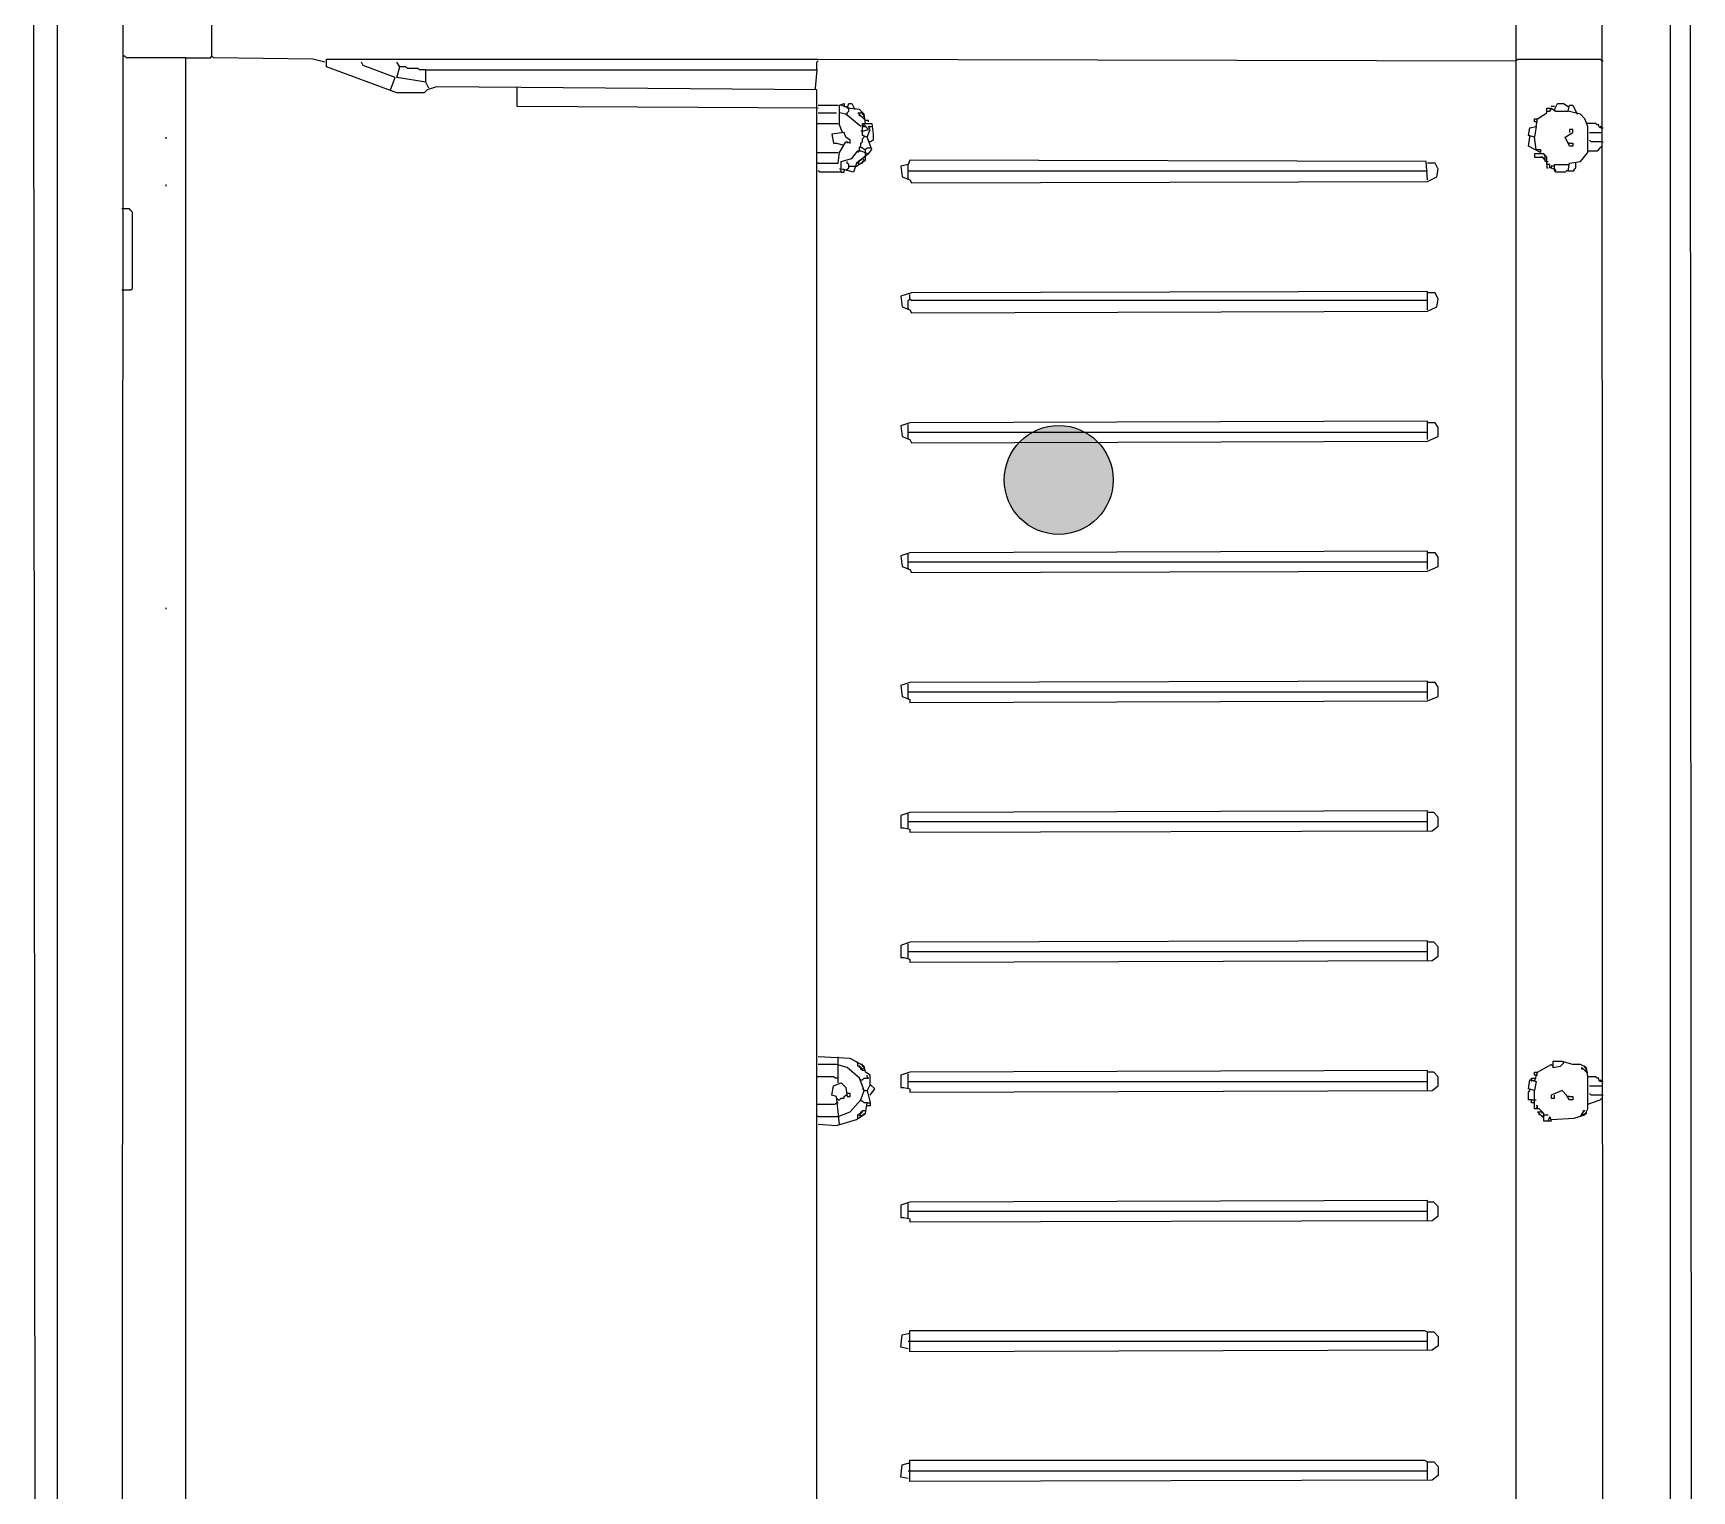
# Model space of a CAD drawing. Extents: x 3792242 to 5145247, y -1546315 to -1031918.
# Drawn here: x 4034887 to 4035653, y -1491905 to -1491231 of the extents above; entities that cross this region are included whole.
import ezdxf

# ---------------------------------------------------------------- set-up
doc = ezdxf.new("R2010")
doc.units = 0
doc.header["$MEASUREMENT"] = 0
doc.layers.add('ZZ-chladenie', color=133, linetype='CONTINUOUS')

msp = doc.modelspace()

# ---------------------------------------------------------------- hatches: boundary and pattern name
at = {"layer": 'ZZ-chladenie'}
h = msp.add_hatch(color=256, dxfattribs=at)
h.dxf.hatch_style = 1
h.paths.add_polyline_path([(4035385.784, -1491437.396, 1), (4035335.469, -1491437.396, 1)])

# ---------------------------------------------------------------- linework, layer by layer
for p, q in [((4034897.831, -1492530.108), (4034897.831, -1490842.64)), ((4035643.423, -1491908.781), (4035643.423, -1490842.64)), ((4034887.947, -1492530.108), (4034886.534, -1490863.822)), ((4034969.142, -1491241.56), (4034969.142, -1490864.528)), ((4035572.112, -1492530.108), (4035572.112, -1490864.528)), ((4035612.477, -1492530.108), (4035611.651, -1490864.528)), ((4035653.302, -1492384.413), (4035652.602, -1490864.528)), ((4034927.485, -1492530.108), (4034928.191, -1491044.572)), ((4034928.897, -1491241.56), (4034928.191, -1491241.56)), ((4034929.603, -1491242.267), (4034928.897, -1491241.56)), ((4034957.139, -1491242.267), (4034929.603, -1491242.267)), ((4034957.139, -1492429.848), (4034957.139, -1491242.267)), ((4034957.139, -1491242.267), (4034968.436, -1491242.267)), ((4034968.436, -1491242.267), (4034969.142, -1491241.56)), ((4034969.848, -1491242.267), (4034969.142, -1491241.56)), ((4035015.742, -1491242.973), (4034969.848, -1491242.267)), ((4035021.39, -1491244.385), (4035015.742, -1491242.973)), ((4035022.096, -1491246.503), (4035022.096, -1491242.973)), ((4035022.096, -1491242.973), (4035249.446, -1491242.973)), ((4035054.574, -1491258.506), (4035022.096, -1491246.503)), ((4035039.041, -1491245.797), (4035038.335, -1491244.385)), ((4035053.869, -1491251.446), (4035039.041, -1491245.797)), ((4035055.986, -1491246.503), (4035054.574, -1491244.385)), ((4035054.574, -1491251.446), (4035055.986, -1491246.503)), ((4035058.811, -1491246.503), (4035055.986, -1491246.503)), ((4035059.517, -1491247.209), (4035058.811, -1491246.503)), ((4035064.46, -1491247.209), (4035059.517, -1491247.209)), ((4035065.165, -1491247.915), (4035064.46, -1491247.209)), ((4035067.989, -1491247.915), (4035065.165, -1491247.915)), ((4035067.989, -1491253.563), (4035067.989, -1491247.915)), ((4035067.989, -1491247.915), (4035248.739, -1491247.915)), ((4035248.739, -1491247.915), (4035248.033, -1491256.388)), ((4035248.739, -1491244.385), (4035249.446, -1491243.679)), ((4035248.739, -1491247.915), (4035248.739, -1491244.385)), ((4035249.446, -1491242.973), (4035572.112, -1491243.679)), ((4035572.112, -1491243.679), (4035572.818, -1491242.973)), ((4035572.818, -1491242.973), (4035610.945, -1491242.973)), ((4035610.945, -1491242.973), (4035611.651, -1491243.679)), ((4035611.651, -1491243.679), (4035612.357, -1491243.679)), ((4035051.75, -1491257.094), (4035053.869, -1491251.446)), ((4035067.989, -1491253.563), (4035054.574, -1491251.446)), ((4035069.402, -1491256.388), (4035067.989, -1491253.563)), ((4035072.932, -1491255.682), (4035068.696, -1491257.094)), ((4035248.739, -1491257.094), (4035072.932, -1491255.682)), ((4035110.353, -1491256.388), (4035110.353, -1491255.682)), ((4035067.284, -1491258.506), (4035054.574, -1491258.506)), ((4035068.696, -1491257.094), (4035067.284, -1491258.506)), ((4035110.353, -1491264.86), (4035110.353, -1491256.388)), ((4035248.033, -1491256.388), (4035248.033, -1491257.094)), ((4035248.739, -1492402.313), (4035248.739, -1491257.094)), ((4035259.33, -1491264.154), (4035261.448, -1491263.448)), ((4035261.448, -1491263.448), (4035261.448, -1491264.86)), ((4035262.86, -1491265.567), (4035263.566, -1491263.448)), ((4035263.566, -1491263.448), (4035264.979, -1491263.448)), ((4035264.979, -1491263.448), (4035266.391, -1491266.272)), ((4035589.763, -1491266.272), (4035591.176, -1491263.448)), ((4035591.176, -1491263.448), (4035594, -1491263.448)), ((4035594, -1491263.448), (4035596.117, -1491264.86)), ((4035249.446, -1491265.567), (4035110.353, -1491264.86)), ((4035249.446, -1491264.154), (4035258.624, -1491264.154)), ((4035249.446, -1491267.685), (4035257.918, -1491267.685)), ((4035259.33, -1491273.333), (4035259.33, -1491264.154)), ((4035262.154, -1491268.391), (4035259.33, -1491267.685)), ((4035261.448, -1491264.86), (4035260.036, -1491264.154)), ((4035261.448, -1491264.86), (4035262.86, -1491264.86)), ((4035269.215, -1491274.039), (4035262.154, -1491268.391)), ((4035263.566, -1491265.567), (4035262.86, -1491264.86)), ((4035268.509, -1491266.272), (4035262.86, -1491265.567)), ((4035262.86, -1491267.685), (4035263.566, -1491266.979)), ((4035262.86, -1491268.391), (4035262.86, -1491267.685)), ((4035263.566, -1491266.272), (4035263.566, -1491265.567)), ((4035263.566, -1491266.979), (4035263.566, -1491266.272)), ((4035271.333, -1491271.215), (4035267.803, -1491267.685)), ((4035267.803, -1491267.685), (4035269.215, -1491267.685)), ((4035270.627, -1491268.391), (4035268.509, -1491266.272)), ((4035268.509, -1491269.097), (4035268.509, -1491268.391)), ((4035269.215, -1491269.097), (4035268.509, -1491269.097)), ((4035269.921, -1491267.685), (4035269.215, -1491267.685)), ((4035269.215, -1491269.097), (4035269.921, -1491269.803)), ((4035269.921, -1491268.391), (4035269.921, -1491267.685)), ((4035270.627, -1491269.097), (4035269.921, -1491268.391)), ((4035269.921, -1491269.803), (4035270.627, -1491269.097)), ((4035269.921, -1491269.803), (4035270.627, -1491269.097)), ((4035271.333, -1491272.627), (4035270.627, -1491268.391)), ((4035272.745, -1491271.215), (4035271.333, -1491271.215)), ((4035272.745, -1491271.921), (4035272.745, -1491271.215)), ((4035580.585, -1491271.921), (4035580.585, -1491270.509)), ((4035580.585, -1491270.509), (4035581.997, -1491270.509)), ((4035581.29, -1491274.039), (4035581.997, -1491270.509)), ((4035581.997, -1491270.509), (4035586.233, -1491267.685)), ((4035586.233, -1491267.685), (4035586.233, -1491265.567)), ((4035586.233, -1491265.567), (4035588.351, -1491265.567)), ((4035586.233, -1491266.979), (4035587.645, -1491266.979)), ((4035587.645, -1491266.979), (4035588.351, -1491266.272)), ((4035588.351, -1491266.272), (4035587.645, -1491266.272)), ((4035589.763, -1491264.86), (4035588.351, -1491264.86)), ((4035588.351, -1491265.567), (4035590.469, -1491266.979)), ((4035589.763, -1491266.272), (4035589.763, -1491266.979)), ((4035590.469, -1491266.979), (4035596.117, -1491266.979)), ((4035596.117, -1491266.979), (4035596.824, -1491264.154)), ((4035601.766, -1491268.391), (4035596.117, -1491266.979)), ((4035596.824, -1491264.154), (4035598.236, -1491264.154)), ((4035598.236, -1491264.154), (4035600.354, -1491268.391)), ((4035603.884, -1491270.509), (4035601.766, -1491268.391)), ((4035605.296, -1491274.039), (4035603.884, -1491270.509)), ((4034947.961, -1491279.687), (4034947.961, -1491278.982)), ((4035248.739, -1491272.627), (4035258.624, -1491272.627)), ((4035261.448, -1491276.863), (4035255.8, -1491277.57)), ((4035255.8, -1491277.57), (4035256.506, -1491281.806)), ((4035260.742, -1491276.863), (4035259.33, -1491273.333)), ((4035262.154, -1491278.982), (4035261.448, -1491276.863)), ((4035264.272, -1491280.394), (4035262.154, -1491278.982)), ((4035269.921, -1491276.157), (4035269.215, -1491276.157)), ((4035269.921, -1491278.275), (4035269.921, -1491272.627)), ((4035269.921, -1491272.627), (4035274.157, -1491272.627)), ((4035270.627, -1491273.333), (4035269.921, -1491274.039)), ((4035269.921, -1491274.039), (4035271.333, -1491274.039)), ((4035269.921, -1491276.157), (4035272.745, -1491275.451)), ((4035272.039, -1491278.982), (4035269.921, -1491278.275)), ((4035269.921, -1491279.687), (4035270.627, -1491278.982)), ((4035272.745, -1491275.451), (4035270.627, -1491273.333)), ((4035270.627, -1491278.982), (4035270.627, -1491278.275)), ((4035272.039, -1491278.982), (4035273.451, -1491275.451)), ((4035274.157, -1491284.63), (4035272.039, -1491278.982)), ((4035273.451, -1491275.451), (4035272.745, -1491274.039)), ((4035272.745, -1491274.039), (4035274.157, -1491274.039)), ((4035274.157, -1491272.627), (4035274.863, -1491277.57)), ((4035274.863, -1491277.57), (4035274.863, -1491280.394)), ((4035577.76, -1491278.275), (4035578.466, -1491274.745)), ((4035580.585, -1491278.982), (4035577.76, -1491278.275)), ((4035577.76, -1491283.218), (4035578.466, -1491278.982)), ((4035578.466, -1491274.745), (4035581.29, -1491274.039)), ((4035578.466, -1491278.982), (4035578.466, -1491278.275)), ((4035581.29, -1491271.921), (4035580.585, -1491271.921)), ((4035581.29, -1491274.039), (4035580.585, -1491278.982)), ((4035581.29, -1491284.63), (4035580.585, -1491278.982)), ((4035581.29, -1491271.921), (4035581.997, -1491271.921)), ((4035594.705, -1491278.982), (4035598.236, -1491276.863)), ((4035596.824, -1491283.218), (4035594.705, -1491278.982)), ((4035598.236, -1491275.451), (4035596.824, -1491275.451)), ((4035596.824, -1491275.451), (4035596.824, -1491276.863)), ((4035598.236, -1491276.863), (4035598.236, -1491275.451)), ((4035608.827, -1491272.627), (4035604.59, -1491272.627)), ((4035605.296, -1491286.042), (4035605.296, -1491274.039)), ((4035606.002, -1491276.863), (4035611.651, -1491276.863)), ((4035609.533, -1491273.333), (4035608.827, -1491272.627)), ((4035610.239, -1491273.333), (4035609.533, -1491273.333)), ((4035610.239, -1491274.039), (4035610.239, -1491273.333)), ((4035610.945, -1491274.745), (4035610.239, -1491274.039)), ((4035611.651, -1491274.745), (4035610.945, -1491274.039)), ((4035611.651, -1491274.745), (4035610.945, -1491274.745)), ((4035611.651, -1491274.745), (4035612.357, -1491274.745)), ((4035248.739, -1491286.042), (4035258.624, -1491286.042)), ((4035256.506, -1491281.806), (4035257.918, -1491281.806)), ((4035257.918, -1491281.806), (4035260.742, -1491282.511)), ((4035258.624, -1491290.985), (4035259.33, -1491286.042)), ((4035259.33, -1491286.042), (4035262.154, -1491281.099)), ((4035260.742, -1491282.511), (4035261.448, -1491282.511)), ((4035262.154, -1491281.099), (4035262.86, -1491281.099)), ((4035262.86, -1491281.099), (4035262.86, -1491281.806)), ((4035262.86, -1491281.099), (4035264.272, -1491281.806)), ((4035264.272, -1491281.806), (4035264.272, -1491280.394)), ((4035264.979, -1491288.866), (4035267.803, -1491285.336)), ((4035272.745, -1491286.748), (4035267.096, -1491290.985)), ((4035268.509, -1491285.336), (4035267.803, -1491286.042)), ((4035267.803, -1491285.336), (4035269.215, -1491285.336)), ((4035268.509, -1491283.924), (4035269.215, -1491283.218)), ((4035268.509, -1491285.336), (4035268.509, -1491283.924)), ((4035269.215, -1491281.806), (4035269.921, -1491281.099)), ((4035269.215, -1491283.218), (4035269.215, -1491281.806)), ((4035269.921, -1491283.924), (4035269.215, -1491283.924)), ((4035269.215, -1491285.336), (4035272.745, -1491286.748)), ((4035269.921, -1491281.099), (4035269.921, -1491279.687)), ((4035270.627, -1491284.63), (4035269.921, -1491283.924)), ((4035271.333, -1491284.63), (4035270.627, -1491284.63)), ((4035271.333, -1491284.63), (4035272.039, -1491283.924)), ((4035271.333, -1491286.042), (4035271.333, -1491284.63)), ((4035271.333, -1491287.454), (4035271.333, -1491286.042)), ((4035272.039, -1491283.924), (4035273.451, -1491283.924)), ((4035273.451, -1491281.099), (4035272.745, -1491281.099)), ((4035272.745, -1491286.748), (4035274.157, -1491284.63)), ((4035274.863, -1491280.394), (4035273.451, -1491281.099)), ((4035583.409, -1491286.042), (4035577.76, -1491283.218)), ((4035584.821, -1491286.748), (4035580.585, -1491286.748)), ((4035580.585, -1491286.748), (4035580.585, -1491288.16)), ((4035581.29, -1491284.63), (4035583.409, -1491284.63)), ((4035583.409, -1491284.63), (4035583.409, -1491286.042)), ((4035586.233, -1491288.16), (4035584.821, -1491286.748)), ((4035596.824, -1491281.806), (4035596.117, -1491281.806)), ((4035596.824, -1491281.806), (4035598.236, -1491281.806)), ((4035598.236, -1491283.218), (4035596.824, -1491283.218)), ((4035598.236, -1491281.806), (4035598.236, -1491283.218)), ((4035601.766, -1491290.278), (4035605.296, -1491286.042)), ((4035605.296, -1491285.336), (4035609.533, -1491285.336)), ((4035606.708, -1491281.099), (4035606.002, -1491280.394)), ((4035611.651, -1491281.099), (4035606.708, -1491281.099)), ((4035609.533, -1491285.336), (4035610.239, -1491284.63)), ((4035610.239, -1491284.63), (4035610.945, -1491283.924)), ((4035610.945, -1491283.924), (4035611.651, -1491283.218)), ((4035611.651, -1491281.099), (4035612.357, -1491281.099)), ((4035249.446, -1491290.985), (4035248.739, -1491290.985)), ((4035249.446, -1491290.985), (4035258.624, -1491290.985)), ((4035250.151, -1491295.221), (4035249.446, -1491294.515)), ((4035260.036, -1491293.809), (4035259.33, -1491293.809)), ((4035260.036, -1491290.278), (4035264.979, -1491288.866)), ((4035260.036, -1491295.221), (4035260.036, -1491290.278)), ((4035265.684, -1491295.221), (4035260.742, -1491293.809)), ((4035260.742, -1491293.809), (4035261.448, -1491293.809)), ((4035261.448, -1491293.809), (4035261.448, -1491294.515)), ((4035261.448, -1491295.221), (4035261.448, -1491294.515)), ((4035262.86, -1491290.985), (4035262.86, -1491290.278)), ((4035263.566, -1491291.69), (4035262.86, -1491290.985)), ((4035262.86, -1491293.809), (4035263.566, -1491293.102)), ((4035262.86, -1491294.515), (4035262.86, -1491293.809)), ((4035263.566, -1491293.102), (4035263.566, -1491291.69)), ((4035263.566, -1491292.397), (4035267.096, -1491292.397)), ((4035267.096, -1491290.985), (4035265.684, -1491295.221)), ((4035267.096, -1491292.397), (4035271.333, -1491289.573)), ((4035267.803, -1491290.985), (4035268.509, -1491290.278)), ((4035267.803, -1491290.985), (4035268.509, -1491291.69)), ((4035268.509, -1491291.69), (4035267.803, -1491290.985)), ((4035268.509, -1491290.278), (4035268.509, -1491289.573)), ((4035268.509, -1491289.573), (4035269.215, -1491289.573)), ((4035268.509, -1491291.69), (4035269.215, -1491290.985)), ((4035269.921, -1491288.866), (4035269.215, -1491289.573)), ((4035269.215, -1491290.985), (4035269.921, -1491290.985)), ((4035270.627, -1491289.573), (4035269.921, -1491288.866)), ((4035269.921, -1491290.278), (4035270.627, -1491289.573)), ((4035269.921, -1491290.985), (4035269.921, -1491290.278)), ((4035271.333, -1491289.573), (4035271.333, -1491287.454)), ((4035291.102, -1491291.69), (4035287.573, -1491292.397)), ((4035287.573, -1491292.397), (4035288.278, -1491297.339)), ((4035291.809, -1491289.573), (4035291.102, -1491291.69)), ((4035291.102, -1491298.045), (4035291.102, -1491291.69)), ((4035291.102, -1491294.515), (4035531.16, -1491294.515)), ((4035530.455, -1491290.278), (4035291.809, -1491289.573)), ((4035531.16, -1491298.751), (4035530.455, -1491290.278)), ((4035534.691, -1491290.985), (4035531.16, -1491290.985)), ((4035536.103, -1491293.809), (4035534.691, -1491290.985)), ((4035535.397, -1491297.339), (4035536.103, -1491293.809)), ((4035580.585, -1491288.16), (4035584.114, -1491288.16)), ((4035584.114, -1491288.16), (4035583.409, -1491288.16)), ((4035584.821, -1491288.866), (4035584.114, -1491288.16)), ((4035584.114, -1491288.16), (4035585.527, -1491289.573)), ((4035585.527, -1491287.454), (4035584.821, -1491287.454)), ((4035585.527, -1491289.573), (4035584.821, -1491288.866)), ((4035585.527, -1491288.16), (4035585.527, -1491287.454)), ((4035585.527, -1491289.573), (4035585.527, -1491288.16)), ((4035585.527, -1491290.278), (4035585.527, -1491289.573)), ((4035586.233, -1491290.278), (4035585.527, -1491290.278)), ((4035586.233, -1491291.69), (4035586.233, -1491288.16)), ((4035586.233, -1491290.278), (4035586.939, -1491290.278)), ((4035586.233, -1491291.69), (4035586.233, -1491293.102)), ((4035587.645, -1491291.69), (4035586.233, -1491291.69)), ((4035586.233, -1491293.102), (4035586.939, -1491293.102)), ((4035587.645, -1491293.102), (4035587.645, -1491291.69)), ((4035589.763, -1491293.809), (4035587.645, -1491293.102)), ((4035589.763, -1491292.397), (4035588.351, -1491292.397)), ((4035588.351, -1491292.397), (4035588.351, -1491293.102)), ((4035589.763, -1491294.515), (4035589.763, -1491291.69)), ((4035589.763, -1491291.69), (4035596.117, -1491291.69)), ((4035589.763, -1491293.809), (4035590.469, -1491294.515)), ((4035590.469, -1491295.221), (4035589.763, -1491294.515)), ((4035595.412, -1491294.515), (4035594.705, -1491295.221)), ((4035596.117, -1491294.515), (4035595.412, -1491294.515)), ((4035596.117, -1491294.515), (4035596.824, -1491290.985)), ((4035596.117, -1491294.515), (4035598.942, -1491294.515)), ((4035596.824, -1491290.985), (4035601.766, -1491290.278)), ((4035598.942, -1491293.809), (4035599.648, -1491293.102)), ((4035598.942, -1491294.515), (4035598.942, -1491293.809)), ((4035599.648, -1491293.102), (4035599.648, -1491290.985)), ((4034947.961, -1491301.575), (4034947.961, -1491300.869)), ((4035260.036, -1491295.221), (4035250.151, -1491295.221)), ((4035260.036, -1491295.221), (4035261.448, -1491295.221)), ((4035288.278, -1491297.339), (4035291.809, -1491298.751)), ((4035291.102, -1491298.045), (4035291.102, -1491298.751)), ((4035291.809, -1491298.751), (4035292.515, -1491300.163)), ((4035292.515, -1491300.163), (4035531.16, -1491299.457)), ((4035531.16, -1491299.457), (4035535.397, -1491297.339)), ((4035594.705, -1491295.221), (4035590.469, -1491295.221)), ((4034931.016, -1491312.166), (4034927.485, -1491312.166)), ((4034931.721, -1491312.872), (4034931.016, -1491312.166)), ((4034932.428, -1491313.578), (4034931.721, -1491312.872)), ((4034932.428, -1491348.881), (4034932.428, -1491313.578)), ((4034927.485, -1491349.587), (4034931.721, -1491349.587)), ((4034931.721, -1491349.587), (4034932.428, -1491348.881)), ((4035292.515, -1491350.999), (4035287.573, -1491352.411)), ((4035287.573, -1491352.411), (4035288.278, -1491357.353)), ((4035291.102, -1491354.529), (4035291.809, -1491353.823)), ((4035291.102, -1491358.06), (4035291.102, -1491354.529)), ((4035291.809, -1491353.823), (4035291.809, -1491351.705)), ((4035292.515, -1491354.529), (4035291.809, -1491353.823)), ((4035531.16, -1491350.293), (4035292.515, -1491350.999)), ((4035531.16, -1491354.529), (4035292.515, -1491354.529)), ((4035531.16, -1491358.765), (4035531.16, -1491350.293)), ((4035534.691, -1491350.999), (4035531.16, -1491350.999)), ((4035536.103, -1491353.823), (4035534.691, -1491350.999)), ((4035535.397, -1491357.353), (4035536.103, -1491353.823)), ((4035288.278, -1491357.353), (4035291.809, -1491358.765)), ((4035291.102, -1491358.06), (4035291.102, -1491358.765)), ((4035291.809, -1491358.765), (4035292.515, -1491360.177)), ((4035292.515, -1491360.177), (4035531.16, -1491359.472)), ((4035531.16, -1491359.472), (4035535.397, -1491357.353)), ((4035291.809, -1491411.014), (4035287.573, -1491412.426)), ((4035287.573, -1491412.426), (4035288.278, -1491417.368)), ((4035291.102, -1491418.074), (4035291.102, -1491411.719)), ((4035291.102, -1491415.25), (4035531.16, -1491415.25)), ((4035531.16, -1491410.307), (4035291.809, -1491411.014)), ((4035531.16, -1491418.78), (4035531.16, -1491410.307)), ((4035534.691, -1491411.014), (4035531.16, -1491411.014)), ((4035536.103, -1491413.131), (4035534.691, -1491411.014)), ((4035536.103, -1491417.368), (4035536.103, -1491413.131)), ((4035288.278, -1491417.368), (4035291.809, -1491418.78)), ((4035291.102, -1491418.074), (4035291.102, -1491418.78)), ((4035291.809, -1491418.78), (4035292.515, -1491420.192)), ((4035292.515, -1491420.192), (4035531.16, -1491419.486)), ((4035531.16, -1491419.486), (4035536.103, -1491417.368)), ((4035531.16, -1491470.322), (4035291.809, -1491471.028)), ((4035531.16, -1491478.795), (4035531.16, -1491470.322)), ((4035291.809, -1491471.028), (4035287.573, -1491472.44)), ((4035287.573, -1491472.44), (4035288.278, -1491477.383)), ((4035288.278, -1491477.383), (4035291.809, -1491478.795)), ((4035291.102, -1491478.089), (4035291.102, -1491471.734)), ((4035291.102, -1491475.264), (4035531.16, -1491475.264)), ((4035291.102, -1491478.089), (4035291.102, -1491478.795)), ((4035534.691, -1491471.028), (4035531.16, -1491471.028)), ((4035531.16, -1491479.501), (4035536.103, -1491477.383)), ((4035536.103, -1491473.146), (4035534.691, -1491471.028)), ((4035536.103, -1491477.383), (4035536.103, -1491473.146)), ((4035291.809, -1491478.795), (4035292.515, -1491480.207)), ((4035292.515, -1491480.207), (4035531.16, -1491479.501)), ((4034947.961, -1491497.152), (4034947.961, -1491496.446)), ((4035291.809, -1491531.043), (4035287.573, -1491532.455)), ((4035291.102, -1491538.103), (4035291.102, -1491531.749)), ((4035531.16, -1491530.336), (4035291.809, -1491531.043)), ((4035531.16, -1491538.809), (4035531.16, -1491530.336)), ((4035534.691, -1491531.043), (4035531.16, -1491531.043)), ((4035536.103, -1491533.161), (4035534.691, -1491531.043)), ((4035287.573, -1491532.455), (4035288.278, -1491537.397)), ((4035288.278, -1491537.397), (4035291.809, -1491538.809)), ((4035291.102, -1491535.279), (4035531.16, -1491535.279)), ((4035291.102, -1491538.103), (4035291.102, -1491538.809)), ((4035291.809, -1491538.809), (4035291.809, -1491540.221)), ((4035291.809, -1491540.221), (4035531.16, -1491539.515)), ((4035531.16, -1491539.515), (4035536.103, -1491537.397)), ((4035536.103, -1491537.397), (4035536.103, -1491533.161)), ((4035291.809, -1491591.057), (4035287.573, -1491592.469)), ((4035287.573, -1491592.469), (4035287.573, -1491598.117)), ((4035291.102, -1491598.824), (4035291.102, -1491591.763)), ((4035531.16, -1491590.351), (4035291.809, -1491591.057)), ((4035531.16, -1491599.53), (4035531.16, -1491590.351)), ((4035533.985, -1491591.057), (4035531.16, -1491591.057)), ((4035536.103, -1491593.176), (4035533.985, -1491591.057)), ((4035536.103, -1491597.412), (4035536.103, -1491593.176)), ((4035287.573, -1491598.117), (4035288.985, -1491598.117)), ((4035288.985, -1491598.117), (4035291.809, -1491598.824)), ((4035291.102, -1491595.293), (4035531.16, -1491595.293)), ((4035291.809, -1491598.824), (4035291.809, -1491600.236)), ((4035291.809, -1491600.236), (4035533.279, -1491599.53)), ((4035533.279, -1491599.53), (4035536.103, -1491597.412)), ((4035291.809, -1491651.072), (4035287.573, -1491652.484)), ((4035287.573, -1491652.484), (4035287.573, -1491658.132)), ((4035291.102, -1491658.838), (4035291.102, -1491651.778)), ((4035531.16, -1491650.366), (4035291.809, -1491651.072)), ((4035531.16, -1491659.544), (4035531.16, -1491650.366)), ((4035533.985, -1491651.072), (4035531.16, -1491651.072)), ((4035536.103, -1491653.19), (4035533.985, -1491651.072)), ((4035536.103, -1491657.426), (4035536.103, -1491653.19)), ((4035287.573, -1491658.132), (4035288.985, -1491658.132)), ((4035288.985, -1491658.132), (4035291.809, -1491658.838)), ((4035291.102, -1491655.308), (4035531.16, -1491655.308)), ((4035291.809, -1491658.838), (4035291.809, -1491660.25)), ((4035291.809, -1491660.25), (4035533.279, -1491659.544)), ((4035533.279, -1491659.544), (4035536.103, -1491657.426)), ((4035264.272, -1491704.732), (4035249.446, -1491704.026)), ((4035257.918, -1491707.556), (4035249.446, -1491707.556)), ((4035262.86, -1491708.968), (4035257.918, -1491707.556)), ((4035258.624, -1491704.732), (4035258.624, -1491704.026)), ((4035258.624, -1491708.262), (4035258.624, -1491704.732)), ((4035258.624, -1491716.029), (4035258.624, -1491708.262)), ((4035270.627, -1491708.262), (4035264.272, -1491704.732)), ((4035267.803, -1491706.85), (4035267.096, -1491706.144)), ((4035267.803, -1491708.262), (4035267.803, -1491706.85)), ((4035268.509, -1491708.262), (4035267.803, -1491708.262)), ((4035268.509, -1491708.968), (4035268.509, -1491708.262)), ((4035269.215, -1491708.968), (4035268.509, -1491708.262)), ((4035269.921, -1491707.556), (4035269.215, -1491707.556)), ((4035269.921, -1491708.262), (4035269.921, -1491707.556)), ((4035270.627, -1491708.968), (4035269.921, -1491708.262)), ((4035271.333, -1491711.086), (4035270.627, -1491708.262)), ((4035581.997, -1491711.086), (4035588.351, -1491707.556)), ((4035588.351, -1491707.556), (4035589.057, -1491708.262)), ((4035593.293, -1491706.144), (4035589.057, -1491706.144)), ((4035589.057, -1491706.144), (4035589.057, -1491708.968)), ((4035589.057, -1491708.968), (4035592.588, -1491708.262)), ((4035592.588, -1491708.262), (4035594, -1491706.85)), ((4035598.236, -1491707.556), (4035593.293, -1491706.144)), ((4035594, -1491706.85), (4035594, -1491706.144)), ((4035601.766, -1491707.556), (4035598.236, -1491707.556)), ((4035604.59, -1491708.968), (4035601.766, -1491707.556)), ((4035603.884, -1491708.262), (4035603.178, -1491708.262)), ((4035603.884, -1491708.968), (4035603.884, -1491708.262)), ((4035256.506, -1491713.205), (4035248.739, -1491713.205)), ((4035257.212, -1491713.91), (4035256.506, -1491713.205)), ((4035256.506, -1491717.441), (4035260.036, -1491716.029)), ((4035258.624, -1491713.91), (4035257.212, -1491713.91)), ((4035260.036, -1491716.029), (4035262.154, -1491718.146)), ((4035268.509, -1491713.91), (4035262.86, -1491708.968)), ((4035269.215, -1491708.968), (4035268.509, -1491708.968)), ((4035270.627, -1491719.559), (4035268.509, -1491713.91)), ((4035269.215, -1491714.617), (4035268.509, -1491714.617)), ((4035269.215, -1491708.968), (4035269.921, -1491709.674)), ((4035269.215, -1491709.674), (4035269.215, -1491708.968)), ((4035269.921, -1491710.38), (4035269.215, -1491709.674)), ((4035269.215, -1491714.617), (4035269.921, -1491714.617)), ((4035269.921, -1491709.674), (4035270.627, -1491708.968)), ((4035269.921, -1491709.674), (4035270.627, -1491708.968)), ((4035271.333, -1491710.38), (4035269.921, -1491710.38)), ((4035269.921, -1491714.617), (4035270.627, -1491713.91)), ((4035270.627, -1491713.91), (4035272.745, -1491713.91)), ((4035273.451, -1491712.498), (4035271.333, -1491711.086)), ((4035272.039, -1491713.205), (4035272.039, -1491712.498)), ((4035272.745, -1491713.91), (4035272.039, -1491713.205)), ((4035273.451, -1491716.734), (4035273.451, -1491712.498)), ((4035291.809, -1491711.086), (4035287.573, -1491712.498)), ((4035287.573, -1491712.498), (4035287.573, -1491718.146)), ((4035291.102, -1491718.853), (4035291.102, -1491711.792)), ((4035291.102, -1491715.322), (4035531.16, -1491715.322)), ((4035531.16, -1491710.38), (4035291.809, -1491711.086)), ((4035531.16, -1491719.559), (4035531.16, -1491710.38)), ((4035533.985, -1491711.086), (4035531.16, -1491711.086)), ((4035536.103, -1491713.205), (4035533.985, -1491711.086)), ((4035536.103, -1491717.441), (4035536.103, -1491713.205)), ((4035577.76, -1491718.853), (4035578.466, -1491714.617)), ((4035578.466, -1491714.617), (4035579.172, -1491714.617)), ((4035579.172, -1491714.617), (4035579.172, -1491713.91)), ((4035579.172, -1491713.91), (4035580.585, -1491713.91)), ((4035579.172, -1491714.617), (4035579.172, -1491715.322)), ((4035579.172, -1491714.617), (4035581.29, -1491715.322)), ((4035580.585, -1491712.498), (4035580.585, -1491711.086)), ((4035580.585, -1491711.086), (4035581.997, -1491711.086)), ((4035580.585, -1491715.322), (4035581.997, -1491711.086)), ((4035581.29, -1491712.498), (4035580.585, -1491712.498)), ((4035580.585, -1491713.91), (4035581.29, -1491713.91)), ((4035581.29, -1491715.322), (4035580.585, -1491719.559)), ((4035581.29, -1491712.498), (4035581.997, -1491712.498)), ((4035602.472, -1491709.674), (4035602.472, -1491708.968)), ((4035604.59, -1491711.086), (4035602.472, -1491708.968)), ((4035603.178, -1491709.674), (4035602.472, -1491709.674)), ((4035604.59, -1491709.674), (4035603.884, -1491708.968)), ((4035603.884, -1491710.38), (4035604.59, -1491709.674)), ((4035604.59, -1491711.086), (4035603.884, -1491710.38)), ((4035605.296, -1491713.205), (4035604.59, -1491708.968)), ((4035604.59, -1491711.086), (4035605.296, -1491711.086)), ((4035608.827, -1491713.205), (4035605.296, -1491713.205)), ((4035605.296, -1491725.913), (4035605.296, -1491713.205)), ((4035609.533, -1491713.91), (4035608.827, -1491713.205)), ((4035610.239, -1491713.91), (4035609.533, -1491713.91)), ((4035610.239, -1491714.617), (4035610.239, -1491713.91)), ((4035610.945, -1491715.322), (4035610.239, -1491714.617)), ((4035611.651, -1491715.322), (4035610.945, -1491714.617)), ((4035611.651, -1491715.322), (4035610.945, -1491715.322)), ((4035611.651, -1491715.322), (4035612.357, -1491715.322)), ((4035255.8, -1491721.677), (4035256.506, -1491717.441)), ((4035257.918, -1491722.383), (4035255.8, -1491721.677)), ((4035259.33, -1491735.092), (4035257.918, -1491722.383)), ((4035258.624, -1491723.795), (4035257.918, -1491723.089)), ((4035258.624, -1491723.795), (4035259.33, -1491723.795)), ((4035259.33, -1491723.795), (4035260.036, -1491723.089)), ((4035260.036, -1491723.089), (4035261.448, -1491723.089)), ((4035261.448, -1491722.383), (4035262.154, -1491721.677)), ((4035261.448, -1491723.089), (4035261.448, -1491722.383)), ((4035262.154, -1491718.146), (4035262.86, -1491722.383)), ((4035262.154, -1491721.677), (4035262.86, -1491721.677)), ((4035264.272, -1491720.971), (4035262.86, -1491720.971)), ((4035262.86, -1491722.383), (4035264.272, -1491722.383)), ((4035264.272, -1491722.383), (4035264.272, -1491720.971)), ((4035264.272, -1491729.444), (4035269.215, -1491723.795)), ((4035269.215, -1491723.795), (4035270.627, -1491719.559)), ((4035270.627, -1491719.559), (4035269.921, -1491718.853)), ((4035270.627, -1491719.559), (4035272.039, -1491719.559)), ((4035273.451, -1491716.734), (4035272.039, -1491719.559)), ((4035272.039, -1491719.559), (4035273.451, -1491725.208)), ((4035273.451, -1491716.734), (4035274.157, -1491717.441)), ((4035275.57, -1491718.853), (4035273.451, -1491716.734)), ((4035273.451, -1491721.677), (4035275.57, -1491718.853)), ((4035287.573, -1491718.146), (4035288.985, -1491718.146)), ((4035288.985, -1491718.146), (4035291.809, -1491718.853)), ((4035291.809, -1491718.853), (4035291.809, -1491720.265)), ((4035291.809, -1491720.265), (4035533.279, -1491719.559)), ((4035533.279, -1491719.559), (4035536.103, -1491717.441)), ((4035580.585, -1491719.559), (4035577.76, -1491718.853)), ((4035577.76, -1491720.265), (4035578.466, -1491719.559)), ((4035577.76, -1491723.795), (4035577.76, -1491720.265)), ((4035579.172, -1491723.795), (4035577.76, -1491723.795)), ((4035578.466, -1491719.559), (4035578.466, -1491718.853)), ((4035579.172, -1491725.208), (4035579.172, -1491723.795)), ((4035579.172, -1491723.795), (4035580.585, -1491723.795)), ((4035580.585, -1491728.032), (4035580.585, -1491719.559)), ((4035580.585, -1491723.795), (4035581.29, -1491723.795)), ((4035593.293, -1491719.559), (4035588.351, -1491721.677)), ((4035588.351, -1491721.677), (4035588.351, -1491723.089)), ((4035588.351, -1491723.089), (4035589.763, -1491723.089)), ((4035589.763, -1491723.089), (4035589.763, -1491721.677)), ((4035595.412, -1491721.677), (4035593.293, -1491719.559)), ((4035596.824, -1491723.795), (4035595.412, -1491721.677)), ((4035596.824, -1491722.383), (4035596.117, -1491722.383)), ((4035596.824, -1491722.383), (4035598.236, -1491722.383)), ((4035598.236, -1491723.795), (4035596.824, -1491723.795)), ((4035598.236, -1491722.383), (4035598.236, -1491723.795)), ((4035605.296, -1491725.913), (4035610.945, -1491723.795)), ((4035606.002, -1491717.441), (4035611.651, -1491717.441)), ((4035606.708, -1491721.677), (4035606.002, -1491720.971)), ((4035611.651, -1491721.677), (4035606.708, -1491721.677)), ((4035610.945, -1491723.795), (4035611.651, -1491723.089)), ((4035611.651, -1491721.677), (4035612.357, -1491721.677)), ((4035248.739, -1491725.913), (4035257.212, -1491725.913)), ((4035249.446, -1491731.562), (4035248.739, -1491731.562)), ((4035249.446, -1491731.562), (4035258.624, -1491731.562)), ((4035257.212, -1491725.913), (4035257.918, -1491725.208)), ((4035257.918, -1491725.208), (4035258.624, -1491725.208)), ((4035258.624, -1491731.562), (4035264.272, -1491729.444)), ((4035267.096, -1491732.974), (4035271.333, -1491730.149)), ((4035267.803, -1491730.856), (4035268.509, -1491730.149)), ((4035267.803, -1491732.268), (4035267.803, -1491730.856)), ((4035268.509, -1491730.856), (4035269.215, -1491730.149)), ((4035268.509, -1491730.149), (4035269.215, -1491730.149)), ((4035268.509, -1491730.856), (4035269.215, -1491731.562)), ((4035269.215, -1491731.562), (4035268.509, -1491730.856)), ((4035269.921, -1491724.501), (4035269.215, -1491724.501)), ((4035269.215, -1491730.149), (4035269.215, -1491729.444)), ((4035269.215, -1491729.444), (4035269.921, -1491729.444)), ((4035269.215, -1491730.149), (4035269.921, -1491729.444)), ((4035269.215, -1491731.562), (4035269.921, -1491730.856)), ((4035270.627, -1491725.208), (4035269.921, -1491724.501)), ((4035269.921, -1491729.444), (4035269.921, -1491728.737)), ((4035269.921, -1491728.737), (4035271.333, -1491728.737)), ((4035269.921, -1491730.856), (4035270.627, -1491730.856)), ((4035272.039, -1491725.208), (4035270.627, -1491725.208)), ((4035270.627, -1491730.856), (4035270.627, -1491730.149)), ((4035271.333, -1491730.149), (4035272.039, -1491725.208)), ((4035272.039, -1491725.208), (4035273.451, -1491725.208)), ((4035273.451, -1491726.62), (4035272.039, -1491726.62)), ((4035273.451, -1491725.208), (4035273.451, -1491726.62)), ((4035580.585, -1491725.208), (4035579.172, -1491725.208)), ((4035582.702, -1491728.032), (4035580.585, -1491728.032)), ((4035581.997, -1491726.62), (4035581.29, -1491726.62)), ((4035581.29, -1491728.032), (4035581.997, -1491727.325)), ((4035581.997, -1491727.325), (4035581.997, -1491726.62)), ((4035584.821, -1491732.268), (4035581.997, -1491729.444)), ((4035581.997, -1491729.444), (4035583.409, -1491729.444)), ((4035584.821, -1491730.149), (4035582.702, -1491728.032)), ((4035582.702, -1491730.856), (4035582.702, -1491730.149)), ((4035583.409, -1491730.856), (4035582.702, -1491730.856)), ((4035584.114, -1491729.444), (4035583.409, -1491729.444)), ((4035584.114, -1491730.149), (4035584.114, -1491729.444)), ((4035584.114, -1491731.562), (4035584.821, -1491730.856)), ((4035584.821, -1491732.268), (4035584.114, -1491731.562)), ((4035584.821, -1491733.68), (4035584.821, -1491730.149)), ((4035584.821, -1491730.856), (4035585.527, -1491730.856)), ((4035585.527, -1491730.856), (4035586.939, -1491730.856)), ((4035586.939, -1491733.68), (4035587.645, -1491731.562)), ((4035587.645, -1491731.562), (4035588.351, -1491733.68)), ((4035598.942, -1491732.268), (4035603.884, -1491730.856)), ((4035601.766, -1491731.562), (4035603.178, -1491729.444)), ((4035602.472, -1491730.149), (4035603.178, -1491729.444)), ((4035602.472, -1491730.149), (4035603.178, -1491730.856)), ((4035603.178, -1491730.856), (4035602.472, -1491730.149)), ((4035603.178, -1491729.444), (4035603.178, -1491728.737)), ((4035603.178, -1491728.737), (4035603.884, -1491728.737)), ((4035603.178, -1491729.444), (4035603.884, -1491728.737)), ((4035603.178, -1491730.856), (4035603.884, -1491730.149)), ((4035603.884, -1491730.856), (4035605.296, -1491728.032)), ((4035603.884, -1491730.149), (4035604.59, -1491730.149)), ((4035604.59, -1491730.149), (4035604.59, -1491729.444)), ((4035605.296, -1491728.032), (4035605.296, -1491725.913)), ((4035249.446, -1491735.092), (4035257.918, -1491735.798)), ((4035257.918, -1491735.798), (4035267.096, -1491732.974)), ((4035588.351, -1491733.68), (4035584.821, -1491733.68)), ((4035588.351, -1491732.974), (4035587.645, -1491732.268)), ((4035588.351, -1491732.974), (4035598.942, -1491732.268)), ((4035291.809, -1491771.101), (4035287.573, -1491772.513)), ((4035287.573, -1491772.513), (4035287.573, -1491778.162)), ((4035291.102, -1491778.867), (4035291.102, -1491771.807)), ((4035291.102, -1491775.337), (4035531.16, -1491775.337)), ((4035531.16, -1491770.395), (4035291.809, -1491771.101)), ((4035531.16, -1491779.574), (4035531.16, -1491770.395)), ((4035533.985, -1491771.101), (4035531.16, -1491771.101)), ((4035533.279, -1491779.574), (4035536.103, -1491777.455)), ((4035536.103, -1491773.219), (4035533.985, -1491771.101)), ((4035536.103, -1491777.455), (4035536.103, -1491773.219)), ((4035287.573, -1491778.162), (4035288.985, -1491778.162)), ((4035288.985, -1491778.162), (4035291.809, -1491778.867)), ((4035291.809, -1491778.867), (4035291.809, -1491780.279)), ((4035291.809, -1491780.279), (4035533.279, -1491779.574)), ((4035291.809, -1491840.294), (4035291.809, -1491830.409)), ((4035291.809, -1491830.409), (4035529.748, -1491830.409)), ((4035529.748, -1491830.409), (4035531.16, -1491831.115)), ((4035531.16, -1491839.588), (4035531.16, -1491831.115)), ((4035531.16, -1491831.115), (4035533.985, -1491831.115)), ((4035533.985, -1491831.115), (4035536.103, -1491833.233)), ((4035287.573, -1491838.176), (4035288.278, -1491832.527)), ((4035291.102, -1491838.882), (4035287.573, -1491838.176)), ((4035288.278, -1491832.527), (4035291.102, -1491831.821)), ((4035291.102, -1491831.821), (4035291.809, -1491831.821)), ((4035291.102, -1491835.352), (4035531.16, -1491835.352)), ((4035536.103, -1491837.47), (4035533.279, -1491839.588)), ((4035536.103, -1491833.233), (4035536.103, -1491837.47)), ((4035533.279, -1491839.588), (4035291.809, -1491840.294)), ((4035287.573, -1491898.191), (4035288.278, -1491892.542)), ((4035288.278, -1491892.542), (4035291.102, -1491891.836)), ((4035291.102, -1491891.836), (4035291.809, -1491891.836)), ((4035291.809, -1491900.308), (4035291.809, -1491890.424)), ((4035291.809, -1491890.424), (4035529.748, -1491890.424)), ((4035529.748, -1491890.424), (4035531.16, -1491891.13)), ((4035531.16, -1491899.603), (4035531.16, -1491891.13)), ((4035531.16, -1491891.13), (4035533.985, -1491891.13)), ((4035533.985, -1491891.13), (4035536.103, -1491893.248)), ((4035291.102, -1491898.896), (4035287.573, -1491898.191)), ((4035291.102, -1491895.366), (4035531.16, -1491895.366)), ((4035533.279, -1491899.603), (4035291.809, -1491900.308)), ((4035536.103, -1491897.484), (4035533.279, -1491899.603)), ((4035536.103, -1491893.248), (4035536.103, -1491897.484))]:
    msp.add_line(p, q, dxfattribs=at)
msp.add_circle((4035360.627, -1491437.396), 25.158, dxfattribs=at)

doc.saveas('drawing.dxf')
